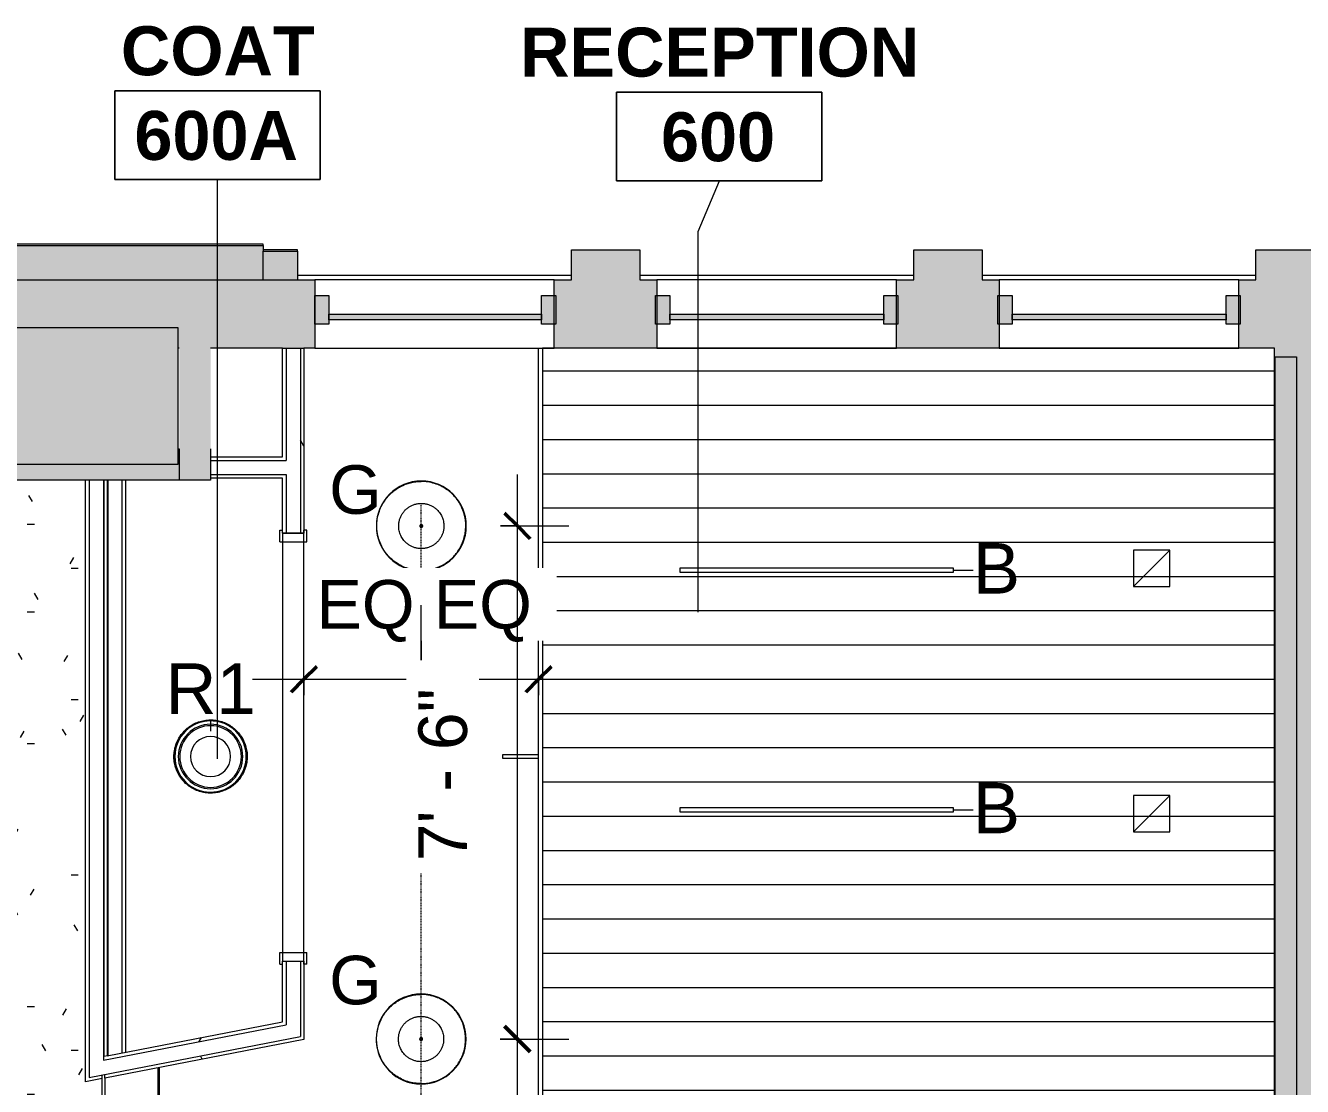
# Model space of a CAD drawing. Header units: inches. Extents: x -1767 to 184, y -1065 to 157.
# Drawn here: x -269.1 to -45.2, y -29.4 to 156.5 of the extents above; entities that cross this region are included whole.
import ezdxf

# ---------------------------------------------------------------- set-up
doc = ezdxf.new("R2010")
doc.units = ezdxf.units.IN
doc.header["$MEASUREMENT"] = 0
doc.linetypes.add('Dash 1_16_', pattern=[0.125, 0.0625, -0.0625])
for name, color, linetype, lineweight in [('06_555 11th St - background_dwg', 8, 'Continuous', 9), ('A-ANNO-DIMS', 211, 'Continuous', 9), ('A-ANNO-DIMS-96', 211, 'Continuous', 9), ('A-AREA-IDEN', 2, 'Continuous', 9), ('A-CLNG', 13, 'Continuous', 13), ('A-CLNG-PATT', 13, 'Continuous', 13), ('A-DETL', 90, 'Continuous', 9), ('A-DETL-GENF', 92, 'Continuous', 9), ('A-DETL-THIN', 151, 'Continuous', 9), ('A-DOOR', 31, 'Continuous', 13), ('A-DOOR-FRAM', 31, 'Continuous', 20), ('A-GENM', 13, 'Continuous', 9), ('A-GLAZ-CURT', 52, 'Continuous', 13), ('A-GLAZ-CWMG', 51, 'Continuous', 13), ('A-WALL', 113, 'Continuous', 13), ('A-WALL-PATT', 111, 'Continuous', 13), ('E-LITE-EQPM', 33, 'Continuous', 9), ('E-LITE-EQPM-IDEN', 33, 'Continuous', 9), ('G-ANNO-TEXT', 231, 'Continuous', 9), ('I-WALL', 2, 'Continuous', 13), ('P-SILL', 7, 'Continuous', 9), ('S-COLS', 52, 'Continuous', 13), ('W', 7, 'Continuous', 9)]:
    doc.layers.add(name, color=color, linetype=linetype, lineweight=lineweight)
doc.styles.add('Arial_1', font='arial.ttf', dxfattribs={"height": 8.851796})
doc.styles.add('Swis721 Lt BT', font='swissl.ttf', dxfattribs={"height": 8.514638})
doc.styles.add('Swis721 Lt BT_B', font='', dxfattribs={"height": 8.583975})
doc.styles.get('Swis721 Lt BT_B').set_extended_font_data('Swis721 Lt BT', bold=True)
doc.dimstyles.new('OTJ_-_3_32__Linear_1', dxfattribs={"dimscale": 12, "dimtxt": 9, "dimasz": 0.375, "dimexe": 0.75, "dimexo": 0.5, "dimgap": 0.5, "dimtad": 1, "dimdec": 1, "dimrnd": 0.5, "dimzin": 3, "dimdsep": 46, "dimlunit": 4, "dimtxsty": 'Swis721 Lt BT', "dimblk1": 'OBLIQUE', "dimblk2": 'OBLIQUE', "dimsah": 1, "dimcen": 0.09, "dimdle": 0.75, "dimazin": 0, "dimtfac": 1, "dimtdec": 4, "dimtix": 1, "dimtmove": 0, "dimatfit": 3, "dimfxl": 1, "dimtvp": 1, "dimtfill": 1, "dimfrac": 2, "dimtolj": 1, "dimtzin": 0, "dimarcsym": 2})
doc.dimstyles.new('OTJ_-_3_32__Linear_2', dxfattribs={"dimscale": 12, "dimtxt": 9, "dimasz": 0.375, "dimexe": 0.75, "dimexo": 0.5, "dimgap": 0.5, "dimtad": 1, "dimdec": 1, "dimrnd": 0.5, "dimzin": 3, "dimdsep": 46, "dimlunit": 4, "dimtxsty": 'Swis721 Lt BT', "dimblk1": 'OBLIQUE', "dimblk2": 'OBLIQUE', "dimsah": 1, "dimcen": 0.09, "dimdle": 0.75, "dimazin": 0, "dimtfac": 1, "dimtdec": 4, "dimtix": 1, "dimtmove": 0, "dimatfit": 3, "dimfxl": 1, "dimtvp": 1, "dimtfill": 1, "dimfrac": 2, "dimtolj": 1, "dimtzin": 0, "dimarcsym": 2})
doc.dimstyles.new('OTJ_-_3_32__Linear_4', dxfattribs={"dimscale": 12, "dimtxt": 9, "dimasz": 0.375, "dimexe": 0.75, "dimexo": 0.5, "dimgap": 0.5, "dimtad": 1, "dimdec": 1, "dimrnd": 0.5, "dimzin": 3, "dimdsep": 46, "dimlunit": 4, "dimtxsty": 'Swis721 Lt BT', "dimblk1": 'OBLIQUE', "dimblk2": 'OBLIQUE', "dimsah": 1, "dimcen": 0.09, "dimdle": 0.75, "dimazin": 0, "dimtfac": 1, "dimtdec": 4, "dimtix": 1, "dimtmove": 0, "dimatfit": 3, "dimfxl": 1, "dimtvp": 1, "dimtfill": 1, "dimfrac": 2, "dimtolj": 1, "dimtzin": 0, "dimarcsym": 2})
pattern_1 = [(0, (0, 0), (30.72, 7.68), [1.267, -21.773, 1.267, -21.773, -122.88]), (0, (0, 0), (30.72, 7.68), [-46.08, 1.267, -44.813, 1.267, -21.773, -53.76]), (0, (0, 0), (30.72, 7.68), [-115.2, 1.267, -14.093, 1.267, -37.133]), (120, (11.52, 3.84), (-22.011075, 22.7643), [1.267, -21.773, 1.267, -21.773, -122.88]), (120, (11.52, 3.84), (-22.011075, 22.7643), [-46.08, 1.267, -44.813, 1.267, -21.773, -53.76]), (120, (11.52, 3.84), (-22.011075, 22.7643), [-115.2, 1.267, -14.093, 1.267, -37.133]), (240, (15.36, 19.2), (-8.708925, -30.4443), [1.267, -21.773, 1.267, -21.773, -122.88]), (240, (15.36, 19.2), (-8.708925, -30.4443), [-46.08, 1.267, -44.813, 1.267, -21.773, -53.76]), (240, (15.36, 19.2), (-8.708925, -30.4443), [-115.2, 1.267, -14.093, 1.267, -37.133])]

# ---------------------------------------------------------------- blocks, each defined once
blk = doc.blocks.new('System Panel - Glazed-4904597-FIRST FLOOR')
at = {"layer": 'A-GLAZ-CURT', "lineweight": 9}
blk.add_hatch(color=7, dxfattribs=at).paths.add_polyline_path([(18.625, -1.75), (18.625, -0.75), (-18.625, -0.75), (-18.625, -1.75)], flags=0)
at = {"layer": 'A-GLAZ-CURT', "color": 8, "lineweight": 20}
for p, q in [((-18.625, -1.75), (-18.625, -0.75)), ((-18.625, -0.75), (18.625, -0.75)), ((18.625, -1.75), (-18.625, -1.75)), ((18.625, -0.75), (18.625, -1.75))]:
    blk.add_line(p, q, dxfattribs=at)
blk = doc.blocks.new('System Panel - Glazed-4904575-FIRST FLOOR')
at = {"layer": 'A-GLAZ-CURT', "lineweight": 9}
blk.add_hatch(color=7, dxfattribs=at).paths.add_polyline_path([(18.75, -1.75), (18.75, -0.75), (-18.75, -0.75), (-18.75, -1.75)], flags=0)
at = {"layer": 'A-GLAZ-CURT', "color": 8, "lineweight": 20}
for p, q in [((-18.75, -1.75), (-18.75, -0.75)), ((-18.75, -0.75), (18.75, -0.75)), ((18.75, -1.75), (-18.75, -1.75)), ((18.75, -0.75), (18.75, -1.75))]:
    blk.add_line(p, q, dxfattribs=at)
blk = doc.blocks.new('Rectangular Mullion - 2_5_ x 5_ rectangular-4903428-FIRST FLOOR')
at = {"layer": 'A-GLAZ-CWMG', "lineweight": 9}
blk.add_hatch(color=7, dxfattribs=at).paths.add_polyline_path([(-1.25, -2.5), (-1.25, 2.5), (1.25, 2.5), (1.25, -2.5)], flags=0)
at = {"layer": 'A-GLAZ-CWMG', "color": 8, "lineweight": 20}
for p, q in [((1.25, 2.5), (-1.25, 2.5)), ((-1.25, 2.5), (-1.25, -2.5)), ((1.25, -2.5), (1.25, 2.5)), ((-1.25, -2.5), (1.25, -2.5))]:
    blk.add_line(p, q, dxfattribs=at)
blk = doc.blocks.new('Concrete-Rectangular-Column - 24 x 30-5170817-FIRST FLOOR')
at = {"layer": 'S-COLS', "lineweight": 9}
blk.add_hatch(color=7, dxfattribs=at).paths.add_polyline_path([(-12, -15), (12, -15), (12, 15), (-12, 15)], flags=0)
at = {"layer": 'S-COLS', "color": 8, "lineweight": 20}
for p, q in [((-12, 15), (12, 15)), ((-12, -15), (-12, 15)), ((12, 15), (12, -15)), ((12, -15), (-12, -15))]:
    blk.add_line(p, q, dxfattribs=at)
blk = doc.blocks.new('L-Pendant Allea - L-Pendant relocated-5748986-FIRST FLOOR')
at = {"layer": 'E-LITE-EQPM', "flags": 128}
for points in [[(-6.42, 0), (-6.41, 0.26), (-6.4, 0.51), (-6.37, 0.77), (-6.34, 1.02), (-6.29, 1.28), (-6.24, 1.53), (-6.17, 1.77), (-6.09, 2.02), (-6.01, 2.26), (-5.91, 2.5), (-5.81, 2.73), (-5.69, 2.96), (-5.57, 3.19), (-5.44, 3.41), (-5.3, 3.63), (-5.15, 3.83), (-4.99, 4.04), (-4.83, 4.23), (-4.65, 4.42), (-4.47, 4.61), (-4.29, 4.78), (-4.09, 4.95), (-3.89, 5.11), (-3.68, 5.26), (-3.47, 5.4), (-3.25, 5.54), (-3.03, 5.66), (-2.8, 5.78), (-2.56, 5.89), (-2.33, 5.98), (-2.09, 6.07), (-1.84, 6.15), (-1.59, 6.22), (-1.34, 6.28), (-1.09, 6.33), (-0.84, 6.37), (-0.58, 6.39), (-0.33, 6.41), (-0.07, 6.42), (0.19, 6.42), (0.44, 6.4), (0.7, 6.38), (0.95, 6.35), (1.21, 6.31), (1.46, 6.25), (1.71, 6.19), (1.95, 6.12), (2.2, 6.03), (2.44, 5.94), (2.67, 5.84), (2.9, 5.73), (3.13, 5.61), (3.35, 5.48), (3.57, 5.34), (3.78, 5.19), (3.98, 5.04), (4.18, 4.87), (4.37, 4.7), (4.56, 4.52), (4.73, 4.34), (4.9, 4.14), (5.07, 3.94), (5.22, 3.74), (5.36, 3.53), (5.5, 3.31), (5.63, 3.09), (5.75, 2.86), (5.86, 2.63), (5.96, 2.39), (6.05, 2.15), (6.13, 1.91), (6.2, 1.66), (6.26, 1.41), (6.31, 1.16), (6.36, 0.91), (6.39, 0.65), (6.41, 0.4), (6.42, 0.14), (6.42, 0)], [(-6.3, 0), (-6.29, 0.25), (-6.27, 0.5), (-6.25, 0.75), (-6.21, 1), (-6.17, 1.25), (-6.11, 1.5), (-6.05, 1.74), (-5.98, 1.98), (-5.89, 2.22), (-5.8, 2.45), (-5.7, 2.68), (-5.58, 2.91), (-5.46, 3.13), (-5.33, 3.34), (-5.2, 3.55), (-5.05, 3.76), (-4.89, 3.96), (-4.73, 4.15), (-4.56, 4.34), (-4.39, 4.52), (-4.2, 4.69), (-4.01, 4.85), (-3.81, 5.01), (-3.61, 5.16), (-3.4, 5.3), (-3.19, 5.43), (-2.97, 5.55), (-2.74, 5.67), (-2.51, 5.77), (-2.28, 5.87), (-2.04, 5.95), (-1.8, 6.03), (-1.56, 6.1), (-1.32, 6.16), (-1.07, 6.2), (-0.82, 6.24), (-0.57, 6.27), (-0.32, 6.29), (-0.07, 6.29), (0.18, 6.29), (0.44, 6.28), (0.69, 6.26), (0.94, 6.23), (1.18, 6.18), (1.43, 6.13), (1.67, 6.07), (1.92, 6), (2.15, 5.92), (2.39, 5.82), (2.62, 5.72), (2.85, 5.61), (3.07, 5.5), (3.29, 5.37), (3.5, 5.23), (3.7, 5.09), (3.91, 4.94), (4.1, 4.78), (4.29, 4.61), (4.47, 4.43), (4.64, 4.25), (4.81, 4.06), (4.97, 3.87), (5.12, 3.67), (5.26, 3.46), (5.39, 3.25), (5.52, 3.03), (5.64, 2.8), (5.74, 2.58), (5.84, 2.34), (5.93, 2.11), (6.01, 1.87), (6.08, 1.63), (6.14, 1.38), (6.19, 1.14), (6.23, 0.89), (6.26, 0.64), (6.28, 0.39), (6.29, 0.14), (6.3, 0)], [(6.42, 0), (6.41, -0.26), (6.4, -0.51), (6.37, -0.77), (6.34, -1.02), (6.29, -1.28), (6.24, -1.53), (6.17, -1.77), (6.09, -2.02), (6.01, -2.26), (5.91, -2.5), (5.81, -2.73), (5.69, -2.96), (5.57, -3.19), (5.44, -3.41), (5.3, -3.63), (5.15, -3.83), (4.99, -4.04), (4.83, -4.23), (4.65, -4.42), (4.47, -4.61), (4.29, -4.78), (4.09, -4.95), (3.89, -5.11), (3.68, -5.26), (3.47, -5.4), (3.25, -5.54), (3.03, -5.66), (2.8, -5.78), (2.56, -5.89), (2.33, -5.98), (2.09, -6.07), (1.84, -6.15), (1.59, -6.22), (1.34, -6.28), (1.09, -6.33), (0.84, -6.37), (0.58, -6.39), (0.33, -6.41), (0.07, -6.42), (-0.19, -6.42), (-0.44, -6.4), (-0.7, -6.38), (-0.95, -6.35), (-1.21, -6.31), (-1.46, -6.25), (-1.71, -6.19), (-1.95, -6.12), (-2.2, -6.03), (-2.44, -5.94), (-2.67, -5.84), (-2.9, -5.73), (-3.13, -5.61), (-3.35, -5.48), (-3.57, -5.34), (-3.78, -5.19), (-3.98, -5.04), (-4.18, -4.87), (-4.37, -4.7), (-4.56, -4.52), (-4.73, -4.34), (-4.9, -4.14), (-5.07, -3.94), (-5.22, -3.74), (-5.36, -3.53), (-5.5, -3.31), (-5.63, -3.09), (-5.75, -2.86), (-5.86, -2.63), (-5.96, -2.39), (-6.05, -2.15), (-6.13, -1.91), (-6.2, -1.66), (-6.26, -1.41), (-6.31, -1.16), (-6.36, -0.91), (-6.39, -0.65), (-6.41, -0.4), (-6.42, -0.14), (-6.42, 0)], [(6.3, 0), (6.29, -0.25), (6.27, -0.5), (6.25, -0.75), (6.21, -1), (6.17, -1.25), (6.11, -1.5), (6.05, -1.74), (5.98, -1.98), (5.89, -2.22), (5.8, -2.45), (5.7, -2.68), (5.58, -2.91), (5.46, -3.13), (5.33, -3.34), (5.2, -3.55), (5.05, -3.76), (4.89, -3.96), (4.73, -4.15), (4.56, -4.34), (4.39, -4.52), (4.2, -4.69), (4.01, -4.85), (3.81, -5.01), (3.61, -5.16), (3.4, -5.3), (3.19, -5.43), (2.97, -5.55), (2.74, -5.67), (2.51, -5.77), (2.28, -5.87), (2.04, -5.95), (1.8, -6.03), (1.56, -6.1), (1.32, -6.16), (1.07, -6.2), (0.82, -6.24), (0.57, -6.27), (0.32, -6.29), (0.07, -6.29), (-0.18, -6.29), (-0.44, -6.28), (-0.69, -6.26), (-0.94, -6.23), (-1.18, -6.18), (-1.43, -6.13), (-1.67, -6.07), (-1.92, -6), (-2.15, -5.92), (-2.39, -5.82), (-2.62, -5.72), (-2.85, -5.61), (-3.07, -5.5), (-3.29, -5.37), (-3.5, -5.23), (-3.7, -5.09), (-3.91, -4.94), (-4.1, -4.78), (-4.29, -4.61), (-4.47, -4.43), (-4.64, -4.25), (-4.81, -4.06), (-4.97, -3.87), (-5.12, -3.67), (-5.26, -3.46), (-5.39, -3.25), (-5.52, -3.03), (-5.64, -2.8), (-5.74, -2.58), (-5.84, -2.34), (-5.93, -2.11), (-6.01, -1.87), (-6.08, -1.63), (-6.14, -1.38), (-6.19, -1.14), (-6.23, -0.89), (-6.26, -0.64), (-6.28, -0.39), (-6.29, -0.14), (-6.3, 0)]]:
    blk.add_lwpolyline(points, dxfattribs=at)
at = {"layer": 'E-LITE-EQPM'}
for radius, start, end in [(6.25, 360, 180), (5.65, 360, 180), (5.4, 360, 180), (3.52, 0, 180), (6.25, 180, 360), (5.65, 180, 360), (5.4, 180, 360), (3.52, 180, 0)]:
    blk.add_arc((0, 0), radius, start, end, dxfattribs=at)
blk = doc.blocks.new('Double Flush - Int-F-WDMF-72_ x 84_-6122439-FIRST FLOOR')
at = {"layer": 'A-DOOR-FRAM'}
for p, q in [((-38, 2.375), (-38, 1.875)), ((-38, 2.375), (-36, 2.375)), ((-36, 2.375), (-36, -2.375)), ((36.000004, 2.375), (36.000004, -2.375)), ((36.000004, 2.375), (38.000004, 2.375)), ((38.000004, 2.375), (38.000004, 1.875)), ((-38, 1.875), (-37.5, 1.875)), ((-37.5, 1.875), (-37.5, -1.875)), ((37.500004, 1.875), (37.500004, -1.875)), ((37.500004, 1.875), (38.000004, 1.875)), ((-38, -2.375), (-38, -1.875)), ((-38, -1.875), (-37.5, -1.875)), ((37.500004, -1.875), (38.000004, -1.875)), ((38.000004, -2.375), (38.000004, -1.875)), ((-38, -2.375), (-36, -2.375)), ((36.000004, -2.375), (38.000004, -2.375))]:
    blk.add_line(p, q, dxfattribs=at)
blk = doc.blocks.new('Ambit D40 - Ambit D40-V12-FIRST FLOOR')
at = {"layer": 'A-GENM'}
for p, q in [((0.25, -0.06), (0.26, 0)), ((0.2, -0.16), (0.23, -0.11))]:
    blk.add_line(p, q, dxfattribs=at)
at = {"layer": 'A-GENM', "flags": 128}
for points in [[(0.11, 0.23), (0.06, 0.25), (0, 0.26)], [(0.26, 0), (0.25, 0.06), (0.23, 0.11), (0.2, 0.16)], [(0, -0.26), (0.06, -0.25), (0.11, -0.23)]]:
    blk.add_lwpolyline(points, dxfattribs=at)
at = {"layer": 'A-GENM'}
for radius, start, end in [(7.88, 90, 180), (7.88, 360, 90), (0.257, 167.1429, 180), (0.257, 180, 218.5714), (0.257, 141.4286, 154.2857), (0.118, 90, 270), (0.257, 90, 115.7143), (0.118, 270, 90), (7.88, 180, 270), (0.257, 244.2857, 270), (7.88, 270, 360)]:
    blk.add_arc((0, 0), radius, start, end, dxfattribs=at)
for points, knots in [([(-7.8, 0), (-7.8, 0.78), (-7.56, 2.36), (-6.59, 4.36), (-5.22, 5.9), (-3.66, 6.98), (-1.88, 7.65), (-0.63, 7.8), (0, 7.8)], [-1, -1, -1, -1, -0.807692, -0.615385, -0.461538, -0.307692, -0.153846, 0, 0, 0, 0]), ([(7.8, 0), (7.8, 0.63), (7.65, 1.88), (6.98, 3.66), (5.9, 5.22), (4.36, 6.59), (2.36, 7.56), (0.78, 7.8), (0, 7.8)], [0, 0, 0, 0, 0.153846, 0.307692, 0.461538, 0.615385, 0.807692, 1, 1, 1, 1]), ([(-3.96, 0), (-3.96, 0.19), (-3.94, 0.56), (-3.82, 1.12), (-3.65, 1.56), (-3.48, 1.9), (-3.34, 2.14), (-3.18, 2.38), (-3, 2.6), (-2.81, 2.8), (-2.6, 3), (-2.38, 3.18), (-2.07, 3.39), (-1.65, 3.62), (-1.12, 3.82), (-0.38, 3.98), (0.38, 3.98), (1.12, 3.82), (1.65, 3.62), (2.15, 3.35), (2.57, 3.03), (2.91, 2.71), (3.18, 2.38), (3.42, 2.03), (3.61, 1.65), (3.77, 1.26), (3.92, 0.7), (3.96, 0.28), (3.96, 0)], [0, 0, 0, 0, 0.045455, 0.090909, 0.136364, 0.159091, 0.181818, 0.204545, 0.227273, 0.25, 0.272727, 0.295455, 0.318182, 0.363636, 0.409091, 0.454545, 0.545455, 0.590909, 0.636364, 0.681818, 0.727273, 0.761364, 0.795455, 0.829545, 0.863636, 0.897727, 0.931818, 1, 1, 1, 1]), ([(0, -7.8), (-0.78, -7.8), (-2.36, -7.56), (-4.36, -6.59), (-5.9, -5.22), (-6.98, -3.66), (-7.65, -1.88), (-7.8, -0.63), (-7.8, 0)], [-1, -1, -1, -1, -0.807692, -0.615385, -0.461538, -0.307692, -0.153846, 0, 0, 0, 0]), ([(3.96, 0), (3.96, -0.19), (3.94, -0.56), (3.82, -1.12), (3.65, -1.56), (3.48, -1.9), (3.34, -2.14), (3.18, -2.38), (3, -2.6), (2.81, -2.8), (2.6, -3), (2.38, -3.18), (2.07, -3.39), (1.65, -3.62), (1.12, -3.82), (0.38, -3.98), (-0.38, -3.98), (-1.12, -3.82), (-1.65, -3.62), (-2.15, -3.35), (-2.57, -3.03), (-2.91, -2.71), (-3.18, -2.38), (-3.42, -2.03), (-3.61, -1.65), (-3.77, -1.26), (-3.92, -0.7), (-3.96, -0.28), (-3.96, 0)], [0, 0, 0, 0, 0.045455, 0.090909, 0.136364, 0.159091, 0.181818, 0.204545, 0.227273, 0.25, 0.272727, 0.295455, 0.318182, 0.363636, 0.409091, 0.454545, 0.545455, 0.590909, 0.636364, 0.681818, 0.727273, 0.761364, 0.795455, 0.829545, 0.863636, 0.897727, 0.931818, 1, 1, 1, 1]), ([(0.26, 0), (0.25, 0.02), (0.25, 0.06), (0.23, 0.11), (0.22, 0.14), (0.21, 0.15), (0.19, 0.18), (0.15, 0.21), (0.1, 0.24), (0.04, 0.25), (-0.01, 0.26), (-0.05, 0.25), (-0.08, 0.24), (-0.11, 0.23), (-0.15, 0.21), (-0.18, 0.18), (-0.2, 0.16), (-0.22, 0.14), (-0.23, 0.11), (-0.24, 0.08), (-0.25, 0.04), (-0.26, 0.02), (-0.26, 0)], [-1, -1, -1, -1, -0.925, -0.85, -0.8125, -0.79375, -0.775, -0.7, -0.625, -0.55, -0.475, -0.4375, -0.4, -0.35, -0.3, -0.25, -0.2, -0.175, -0.15, -0.1, -0.05, 0, 0, 0, 0]), ([(-0.26, 0), (-0.25, -0.02), (-0.25, -0.06), (-0.23, -0.11), (-0.22, -0.14), (-0.21, -0.15), (-0.19, -0.18), (-0.15, -0.21), (-0.1, -0.24), (-0.04, -0.25), (0.01, -0.26), (0.05, -0.25), (0.08, -0.24), (0.11, -0.23), (0.15, -0.21), (0.18, -0.18), (0.2, -0.16), (0.22, -0.14), (0.23, -0.11), (0.24, -0.08), (0.25, -0.04), (0.26, -0.02), (0.26, 0)], [-1, -1, -1, -1, -0.925, -0.85, -0.8125, -0.79375, -0.775, -0.7, -0.625, -0.55, -0.475, -0.4375, -0.4, -0.35, -0.3, -0.25, -0.2, -0.175, -0.15, -0.1, -0.05, 0, 0, 0, 0]), ([(0, -7.8), (0.63, -7.8), (1.88, -7.65), (3.66, -6.98), (5.22, -5.9), (6.59, -4.36), (7.56, -2.36), (7.8, -0.78), (7.8, 0)], [0, 0, 0, 0, 0.153846, 0.307692, 0.461538, 0.615385, 0.807692, 1, 1, 1, 1])]:
    blk.add_open_spline(points, degree=3, knots=knots, dxfattribs=at)
blk = doc.blocks.new('L-Recessed Square Downlight - 6_-4552745-FIRST FLOOR')
at = {"layer": 'E-LITE-EQPM'}
for p, q in [((-3.1875, -3.1875), (-3.1875, 3.1875)), ((-3.1875, 3.1875), (3.1875, 3.1875)), ((-3.1875, 3.1875), (3.1875, -3.1875)), ((3.1875, 3.1875), (3.1875, -3.1875)), ((3.1875, -3.1875), (-3.1875, -3.1875))]:
    blk.add_line(p, q, dxfattribs=at)
blk = doc.blocks.new('06_555 11th St - background_dwg-4793957-FIRST FLOOR')
at = {"layer": 'P-SILL'}
for p, q in [((3204.68, 3075.22), (3156.68, 3075.22)), ((3264.68, 3075.22), (3216.68, 3075.22)), ((3324.68, 3075.22), (3276.68, 3075.22))]:
    blk.add_line(p, q, dxfattribs=at)
at = {"layer": 'W', "flags": 128}
for points in [[(3150.68, 3080.48), (3150.68, 3080.73), (3090.68, 3080.73), (3090.68, 3080.48)], [(3156.68, 3079.48), (3156.68, 3079.73), (3150.68, 3079.73)]]:
    blk.add_lwpolyline(points, dxfattribs=at)
blk = doc.blocks.new('Room Tag - Room Name and Number-3379422-FIRST FLOOR')
at = {"layer": 'A-AREA-IDEN'}
for p, q in [((-0.1881, -0.1636), (-0.1881, -0.0018)), ((-0.1881, -0.0018), (0.1869, -0.0018)), ((0.1869, -0.0018), (-0.1881, -0.0018)), ((-0.1881, -0.0018), (-0.1881, -0.1636)), ((0.1869, -0.0018), (0.1869, -0.1636)), ((0.1869, -0.1636), (0.1869, -0.0018)), ((0.1869, -0.1636), (-0.1881, -0.1636)), ((-0.1881, -0.1636), (0.1869, -0.1636))]:
    blk.add_line(p, q, dxfattribs=at)
blk = doc.blocks.new('DIMBLOCK26-FIRST FLOOR')
at = {"layer": 'A-ANNO-DIMS-96'}
for p, q in [((-199.7, 54.96), (-199.7, 33)), ((-199.7, 42), (-199.7, 54.96)), ((-220.27, 39.18), (-220.27, 51)), ((-229.27, 42), (-199.7, 42)), ((-220.27, 42), (-220.27, 39.18))]:
    blk.add_line(p, q, dxfattribs=at)
at = {"layer": 'A-ANNO-DIMS-96', "lineweight": 50}
for p, q in [((-220.27, 42), (-218.02, 44.25)), ((-199.7, 42), (-197.45, 44.25)), ((-220.27, 42), (-222.52, 39.75)), ((-199.7, 42), (-201.95, 39.75))]:
    blk.add_line(p, q, dxfattribs=at)
at = {"layer": 'A-ANNO-DIMS-96', "color": 0, "insert": (-218.06, 59.37), "char_height": 8.515, "width": 19.3714, "attachment_point": 1, "line_spacing_factor": 1.00667, "style": 'Swis721 Lt BT', "bg_fill": 3, "box_fill_scale": 1.25, "bg_fill_color": 0, "bg_fill_transparency": 0}
blk.add_mtext('EQ', dxfattribs=at)
blk = doc.blocks.new('_Oblique')
at = {"color": 0, "linetype": 'ByBlock', "lineweight": -2}
blk.add_line((-0.5, -0.5), (0.5, 0.5), dxfattribs=at)
blk = doc.blocks.new('DIMBLOCK27-FIRST FLOOR')
at = {"layer": 'A-ANNO-DIMS-96'}
for p, q in [((-199.7, 54.96), (-199.7, 33)), ((-199.7, 42), (-199.7, 54.96)), ((-179.14, 39.18), (-179.14, 51)), ((-199.7, 42), (-170.14, 42)), ((-179.14, 42), (-179.14, 39.18))]:
    blk.add_line(p, q, dxfattribs=at)
at = {"layer": 'A-ANNO-DIMS-96', "lineweight": 50}
for p, q in [((-199.7, 42), (-197.45, 44.25)), ((-179.14, 42), (-176.89, 44.25)), ((-199.7, 42), (-201.95, 39.75)), ((-179.14, 42), (-181.39, 39.75))]:
    blk.add_line(p, q, dxfattribs=at)
at = {"layer": 'A-ANNO-DIMS-96', "color": 0, "insert": (-197.49, 59.37), "char_height": 8.515, "width": 19.3714, "attachment_point": 1, "line_spacing_factor": 1.00667, "style": 'Swis721 Lt BT', "bg_fill": 3, "box_fill_scale": 1.25, "bg_fill_color": 0, "bg_fill_transparency": 0}
blk.add_mtext('EQ', dxfattribs=at)
blk = doc.blocks.new('DIMBLOCK33-FIRST FLOOR')
at = {"layer": 'A-ANNO-DIMS-96', "lineweight": 50}
for p, q in [((-182.84, -21.05), (-185.09, -18.8)), ((-182.84, -21.05), (-180.59, -23.3)), ((-182.84, -110.93), (-185.09, -108.68)), ((-182.84, -110.93), (-180.59, -113.18))]:
    blk.add_line(p, q, dxfattribs=at)
at = {"layer": 'A-ANNO-DIMS-96'}
for p, q in [((-185.86, -21.05), (-173.84, -21.05)), ((-182.84, -21.05), (-185.86, -21.05)), ((-182.84, -119.93), (-182.84, -21.05)), ((-185.36, -110.93), (-173.84, -110.93)), ((-182.84, -110.93), (-185.36, -110.93))]:
    blk.add_line(p, q, dxfattribs=at)
at = {"layer": 'A-ANNO-DIMS-96', "color": 0, "insert": (-200.21, -79.77), "char_height": 8.515, "width": 33.0857, "attachment_point": 1, "rotation": 90, "line_spacing_factor": 1.00667, "style": 'Swis721 Lt BT', "bg_fill": 3, "box_fill_scale": 1.25, "bg_fill_color": 0, "bg_fill_transparency": 0}
blk.add_mtext('7\' - 6"', dxfattribs=at)
blk = doc.blocks.new('DIMBLOCK34-FIRST FLOOR')
at = {"layer": 'A-ANNO-DIMS-96'}
for p, q in [((-182.84, -21.05), (-182.84, 77.84)), ((-185.82, 68.84), (-173.84, 68.84)), ((-182.84, 68.84), (-185.82, 68.84)), ((-185.86, -21.05), (-173.84, -21.05)), ((-182.84, -21.05), (-185.86, -21.05))]:
    blk.add_line(p, q, dxfattribs=at)
at = {"layer": 'A-ANNO-DIMS-96', "lineweight": 50}
for p, q in [((-182.84, 68.84), (-185.09, 71.09)), ((-182.84, 68.84), (-180.59, 66.59)), ((-182.84, -21.05), (-185.09, -18.8)), ((-182.84, -21.05), (-180.59, -23.3))]:
    blk.add_line(p, q, dxfattribs=at)
at = {"layer": 'A-ANNO-DIMS-96', "color": 0, "insert": (-200.21, 10.11), "char_height": 8.515, "width": 33.0857, "attachment_point": 1, "rotation": 90, "line_spacing_factor": 1.00667, "style": 'Swis721 Lt BT', "bg_fill": 3, "box_fill_scale": 1.25, "bg_fill_color": 0, "bg_fill_transparency": 0}
blk.add_mtext('7\' - 6"', dxfattribs=at)

msp = doc.modelspace()

# ---------------------------------------------------------------- hatches: boundary and pattern name
at = {"layer": 'A-CLNG-PATT'}
h = msp.add_hatch(dxfattribs=at)
h.set_pattern_fill('FP1_1', color=256, style=0, pattern_type=2)
h.set_pattern_definition(pattern_1)
h.paths.add_polyline_path([(-608.58, -99.88), (-245.89, -73.78), (-245.89, -26.08), (-255.17, -27.89), (-255.17, -64.45), (-276.35, -65.97), (-276.38, -65.47), (-255.67, -63.98), (-255.67, -27.98), (-258.54, -28.54), (-258.54, 76.84), (-277.77, 76.84), (-277.77, 99.34), (-644.64, 99.34), (-644.64, 96.22), (-650.64, 96.22), (-650.64, 51.47), (-624.26, 51.47), (-624.26, 72.84), (-287.77, 72.84), (-287.77, -39.78), (-624.26, -64), (-624.26, 21.47), (-624.39, 21.47), (-624.39, 18.08), (-650.64, 18.08), (-650.64, -92.4), (-312.29, -68.06), (-312.25, -68.56), (-650.64, -92.91), (-650.64, -94.23), (-608.83, -99.85)], flags=0)
at = {"layer": 'A-DETL-GENF'}
h = msp.add_hatch(dxfattribs=at)
h.set_pattern_fill('FP1_12', style=0, pattern_type=2)
h.set_pattern_definition([(0, (0, 0), (0, 6), [])])
h.paths.add_polyline_path([(-104.72, -80.23), (-50.14, -80.23), (-50.14, 99.97), (-178.45, 99.97), (-178.45, -80.23), (-106.39, -80.23)], flags=0)
at = {"layer": 'A-WALL-PATT', "lineweight": 9}
for points in [[(-272.27, 111.97), (-227.39, 111.97), (-227.39, 117.97), (-287.39, 117.97), (-287.39, 111.97)], [(-224.02, 111.97), (-221.39, 111.97), (-221.39, 116.97), (-227.39, 116.97), (-227.39, 111.97)], [(-161.39, 111.97), (-161.39, 117.22), (-173.39, 117.22), (-173.39, 111.97)], [(-101.39, 111.97), (-101.39, 117.22), (-113.39, 117.22), (-113.39, 111.97)], [(-41.39, 111.97), (-41.39, 117.22), (-53.39, 117.22), (-53.39, 111.97), (-50.14, 111.97)], [(-236.64, 82.34), (-236.64, 99.97), (-242.14, 99.97), (-242.14, 82.34)], [(-50.01, -80.23), (-43.64, -80.23), (-43.64, 99.97), (-50.14, 99.97), (-50.14, -80.23), (-50.02, -80.23)], [(-257.92, 76.84), (-250.03, 79.59), (-250.34, 79.59), (-258.21, 76.95)]]:
    msp.add_hatch(color=7, dxfattribs=at).paths.add_polyline_path(points, flags=0)
h = msp.add_hatch(color=7, dxfattribs=at)
h.paths.add_polyline_path([(-98.39, 99.97), (-98.39, 111.97), (-116.39, 111.97), (-116.39, 99.97), (-106.39, 99.97)], flags=0)
h.paths.add_polyline_path([(-50.14, 99.97), (-38.39, 99.97), (-38.39, 111.97), (-56.39, 111.97), (-56.39, 99.97), (-53.39, 99.97)], flags=0)
h.paths.add_polyline_path([(57.23, 99.97), (81.61, 99.97), (81.61, 111.97), (3.61, 111.97), (3.61, 99.97), (27.23, 99.97), (27.23, 103.59), (57.23, 103.59), (57.23, 102.77)], flags=0)
h.paths.add_polyline_path([(183.61, 99.97), (183.88, 99.97), (183.88, 111.97), (183.61, 111.97), (183.61, 102.77)], flags=0)
h.paths.add_polyline_path([(141.61, 99.97), (141.61, 111.97), (123.61, 111.97), (123.61, 99.97)], flags=0)
h.paths.add_polyline_path([(-176.39, 99.97), (-158.39, 99.97), (-158.39, 111.97), (-176.39, 111.97), (-176.39, 100.45)], flags=0)
h.paths.add_polyline_path([(-220.27, 99.97), (-218.39, 99.97), (-218.39, 111.97), (-296.39, 111.97), (-296.39, 99.97), (-272.39, 99.97), (-272.39, 103.59), (-242.39, 103.59), (-242.39, 99.97), (-220.89, 99.97)], flags=0)
h.paths.add_polyline_path([(-356.39, 99.97), (-338.39, 99.97), (-338.39, 111.97), (-356.39, 111.97), (-356.39, 102.77)], flags=0)
h.paths.add_polyline_path([(-398.39, 99.97), (-398.39, 111.97), (-416.39, 111.97), (-416.39, 99.97)], flags=0)
h.paths.add_polyline_path([(-476.39, 99.97), (-458.39, 99.97), (-458.39, 111.97), (-476.39, 111.97), (-476.39, 102.77)], flags=0)
h.paths.add_polyline_path([(-552.32, 99.97), (-518.39, 99.97), (-518.39, 111.97), (-592.39, 111.97), (-592.39, 99.97)], flags=0)
h.paths.add_polyline_path([(-630.39, 99.97), (-630.39, 111.97), (-648.39, 111.97), (-648.39, 99.97), (-644.34, 99.97)], flags=0)
h.paths.add_polyline_path([(-910.39, 99.97), (-910.39, 111.97), (-928.39, 111.97), (-928.39, 99.97), (-913.39, 99.97)], flags=0)
h.paths.add_polyline_path([(-704.39, 99.97), (-686.39, 99.97), (-686.39, 111.97), (-704.39, 111.97), (-704.39, 102.77)], flags=0)
h.paths.add_polyline_path([(-798.39, 99.97), (-798.39, 111.97), (-872.39, 111.97), (-872.39, 99.97)], flags=0)
h.paths.add_polyline_path([(-760.39, 99.97), (-742.39, 99.97), (-742.39, 111.97), (-760.39, 111.97), (-760.39, 102.77)], flags=0)
h.paths.add_polyline_path([(-1302.39, 99.97), (-1302.39, 111.97), (-1320.64, 111.97), (-1320.64, 99.97)], flags=0)
h.paths.add_polyline_path([(-1040.39, 99.97), (-1022.39, 99.97), (-1022.39, 111.97), (-1040.39, 111.97), (-1040.39, 102.77)], flags=0)
h.paths.add_polyline_path([(-1396.73, 99.97), (-1358.39, 99.97), (-1358.39, 111.97), (-1432.39, 111.97), (-1432.39, 99.97), (-1396.74, 99.97)], flags=0)
h.paths.add_polyline_path([(-1541.39, 111.97), (-1541.01, 105.97), (-1541.39, 105.97)], flags=0)
h.paths.add_polyline_path([(-1540.26, 99.97), (-1526.39, 99.97), (-1526.39, 111.97), (-1544.39, 111.97), (-1544.39, 109.46), (-1544.26, 109.46), (-1544.14, 107.17), (-1544.14, 104.46), (-1544.39, 104.46), (-1544.39, 99.97), (-1540.64, 99.97)], flags=0)
h.paths.add_polyline_path([(-984.39, 99.97), (-966.39, 99.97), (-966.39, 111.97), (-984.39, 111.97), (-984.39, 102.77)], flags=0)
h.paths.add_polyline_path([(-1470.39, 99.97), (-1470.39, 111.97), (-1488.39, 111.97), (-1488.39, 99.97), (-1472.56, 99.97)], flags=0)
h.paths.add_polyline_path([(-1078.39, 99.97), (-1078.39, 111.97), (-1152.39, 111.97), (-1152.39, 99.97), (-1104.46, 99.97)], flags=0)
h.paths.add_polyline_path([(-1190.39, 99.97), (-1190.39, 111.97), (-1208.39, 111.97), (-1208.39, 99.97)], flags=0)
h.paths.add_polyline_path([(-1246.39, 99.97), (-1246.39, 111.97), (-1264.39, 111.97), (-1264.39, 99.97)], flags=0)
h.paths.add_polyline_path([(-1600.39, 99.97), (-1582.39, 99.97), (-1582.39, 111.97), (-1600.39, 111.97), (-1600.39, 102.77)], flags=0)
h = msp.add_hatch(dxfattribs=at)
h.set_pattern_fill('FP1_1', color=256, style=0, pattern_type=2)
h.set_pattern_definition(pattern_1)
h.paths.add_polyline_path([(-220.89, -21.22), (-220.27, -21.1), (-220.27, -7.41), (-220.89, -7.41), (-220.89, -21.2)], flags=0)
h.paths.add_polyline_path([(-220.89, 67.59), (-220.27, 67.59), (-220.27, 99.97), (-220.89, 99.97), (-220.89, 77.84)], flags=0)
h = msp.add_hatch(color=7, dxfattribs=at)
h.paths.add_polyline_path([(-242.14, 82.34), (-242.39, 82.34), (-242.39, 82.25)], flags=0)
h.paths.add_polyline_path([(-245.57, 76.84), (-236.64, 76.84), (-236.64, 82.34), (-242.14, 82.34), (-242.39, 82.23), (-242.39, 79.59), (-250.03, 79.59), (-257.92, 76.84), (-251.54, 76.84)], flags=0)
h.paths.add_polyline_path([(-257.92, 76.84), (-258.21, 76.95), (-250.34, 79.59), (-272.27, 79.59), (-272.27, 76.84), (-258.54, 76.84)], flags=0)
h = msp.add_hatch(dxfattribs=at)
h.set_pattern_fill('FP1_1', color=256, style=0, pattern_type=2)
h.set_pattern_definition(pattern_1)
h.paths.add_polyline_path([(-255.42, -24.75), (-224.02, -18.65), (-224.02, -18.01), (-255.42, -24.12), (-255.42, -24.6)], flags=0)
h = msp.add_hatch(dxfattribs=at)
h.set_pattern_fill('FP1_1', color=256, style=0, pattern_type=2)
h.set_pattern_definition(pattern_1)
h.paths.add_polyline_path([(-258.54, -28.54), (-255.67, -27.98), (-255.67, -27.35), (-258.54, -27.91), (-258.54, -28.24)], flags=0)
h.paths.add_polyline_path([(-255.17, -27.89), (-220.89, -21.2), (-220.89, -20.59), (-255.17, -27.25), (-255.17, -27.59)], flags=0)

# ---------------------------------------------------------------- linework, layer by layer
at = {"layer": 'A-AREA-IDEN'}
for p, q in [((-235.43, 28.05), (-235.43, 129.55)), ((-151.15, 120.42), (-147.4, 129.3)), ((-151.15, 53.74), (-151.15, 120.42))]:
    msp.add_line(p, q, dxfattribs=at)
at = {"layer": 'A-CLNG'}
for p, q in [((-179.14, -80.03), (-179.14, 99.97)), ((-106.39, 61.44), (-154.39, 61.44)), ((-154.39, 61.44), (-154.39, 60.74)), ((-154.39, 60.74), (-106.39, 60.74)), ((-106.39, 60.74), (-106.39, 61.44)), ((-185.39, 28.1), (-185.39, 28.8)), ((-185.39, 28.8), (-179.14, 28.8)), ((-179.14, 28.1), (-185.39, 28.1)), ((-106.39, 19.44), (-154.39, 19.44)), ((-154.39, 19.44), (-154.39, 18.74)), ((-154.39, 18.74), (-106.39, 18.74)), ((-106.39, 18.74), (-106.39, 19.44)), ((-245.89, -26.08), (-245.89, -73.78)), ((-245.67, -26.04), (-245.67, -73.26))]:
    msp.add_line(p, q, dxfattribs=at)
at = {"layer": 'A-DETL', "lineweight": 13}
msp.add_line((-50.01, 76.97), (-50.01, 82.97), dxfattribs=at)
at = {"layer": 'A-DETL', "linetype": 'Dash 1_16_', "lineweight": 13}
msp.add_line((-199.73, -93.43), (-199.73, 72.57), dxfattribs=at)
at = {"layer": 'A-DETL-THIN'}
for p, q in [((-178.45, 99.97), (-178.45, -80.23)), ((-50.14, 99.97), (-178.45, 99.97)), ((-50.14, -80.23), (-50.14, 99.97))]:
    msp.add_line(p, q, dxfattribs=at)
at = {"layer": 'A-WALL', "color": 8, "lineweight": 20}
for p, q in [((-287.39, 117.97), (-227.39, 117.97)), ((-227.39, 117.97), (-227.39, 116.97)), ((-173.39, 111.97), (-173.39, 117.22)), ((-173.39, 117.22), (-161.39, 117.22)), ((-161.39, 117.22), (-161.39, 111.97)), ((-113.39, 111.97), (-113.39, 117.22)), ((-113.39, 117.22), (-101.39, 117.22)), ((-101.39, 117.22), (-101.39, 111.97)), ((-53.39, 111.97), (-53.39, 117.22)), ((-53.39, 117.22), (-41.39, 117.22)), ((-296.39, 111.97), (-218.39, 111.97)), ((-218.39, 111.97), (-218.39, 99.97)), ((-176.39, 99.97), (-176.39, 111.97)), ((-176.39, 111.97), (-173.39, 111.97)), ((-161.39, 111.97), (-158.39, 111.97)), ((-158.39, 111.97), (-158.39, 99.97)), ((-116.39, 99.97), (-116.39, 111.97)), ((-116.39, 111.97), (-113.39, 111.97)), ((-101.39, 111.97), (-98.39, 111.97)), ((-98.39, 111.97), (-98.39, 99.97)), ((-56.39, 99.97), (-56.39, 111.97)), ((-56.39, 111.97), (-53.39, 111.97)), ((-242.14, 99.97), (-242.39, 99.97)), ((-224.02, 99.97), (-236.64, 99.97)), ((-218.39, 99.97), (-220.27, 99.97)), ((-158.39, 99.97), (-176.39, 99.97)), ((-98.39, 99.97), (-116.39, 99.97)), ((-50.14, 99.97), (-56.39, 99.97)), ((-242.14, 82.34), (-242.14, 76.84)), ((-236.64, 82.34), (-236.64, 80.96)), ((-236.64, 76.84), (-242.14, 76.84)), ((-236.64, 77.21), (-236.64, 76.84))]:
    msp.add_line(p, q, dxfattribs=at)
at = {"layer": 'A-WALL', "color": 55}
for p, q in [((-227.39, 111.97), (-227.39, 116.97)), ((-227.39, 116.97), (-221.39, 116.97)), ((-242.39, 82.34), (-242.14, 82.34)), ((-236.64, 80.96), (-236.64, 77.21)), ((-242.14, 76.84), (-272.44, 76.84))]:
    msp.add_line(p, q, dxfattribs=at)
at = {"layer": 'A-WALL', "lineweight": 9}
for p, q in [((-176.39, 111.97), (-218.39, 111.97)), ((-116.39, 111.97), (-158.39, 111.97)), ((-56.39, 111.97), (-98.39, 111.97)), ((-218.39, 99.97), (-176.39, 99.97)), ((-158.39, 99.97), (-116.39, 99.97)), ((-98.39, 99.97), (-56.39, 99.97))]:
    msp.add_line(p, q, dxfattribs=at)
at = {"layer": 'A-WALL'}
for p, q in [((-224.02, 99.97), (-220.27, 99.97)), ((-223.39, 99.97), (-223.39, 80.34)), ((-220.89, 99.97), (-220.89, 67.59)), ((-236.64, 80.34), (-223.39, 80.34)), ((-257.92, 76.84), (-257.92, -27.79)), ((-255.42, 76.84), (-255.42, -24.75)), ((-254.67, 76.84), (-254.67, -23.97)), ((-252.17, 76.84), (-252.17, -23.48)), ((-236.64, 77.84), (-223.39, 77.84)), ((-223.39, 77.84), (-223.39, 67.59)), ((-223.39, -7.41), (-223.39, -18.53)), ((-220.89, -7.41), (-220.89, -20.59)), ((-255.42, -24.75), (-223.39, -18.53)), ((-257.92, -27.79), (-220.89, -20.59)), ((-255.67, -27.98), (-255.67, -27.35)), ((-255.17, -27.89), (-255.17, -27.25))]:
    msp.add_line(p, q, dxfattribs=at)
at = {"layer": 'E-LITE-EQPM-IDEN'}
for p, q in [((-106.39, 61.09), (-102.97, 61.09)), ((-236.64, 34.87), (-236.64, 32.87)), ((-106.39, 19.09), (-102.97, 19.09))]:
    msp.add_line(p, q, dxfattribs=at)
at = {"layer": 'I-WALL', "lineweight": 9}
for p, q in [((-221.39, 116.97), (-221.39, 116.97)), ((-224.02, 67.59), (-224.02, -7.41)), ((-220.27, -7.41), (-220.27, 67.59)), ((-254.79, -23.99), (-255.29, -24.09))]:
    msp.add_line(p, q, dxfattribs=at)
at = {"layer": 'I-WALL', "color": 8, "lineweight": 20}
for p, q in [((-221.39, 116.97), (-221.39, 111.97)), ((-50.14, -80.23), (-50.14, 99.97)), ((-50.01, -80.23), (-50.01, 98.46)), ((-50.01, 98.46), (-46.26, 98.46)), ((-46.26, 98.46), (-46.26, -80.23))]:
    msp.add_line(p, q, dxfattribs=at)
at = {"layer": 'I-WALL'}
for p, q in [((-224.02, 80.96), (-224.02, 99.97)), ((-220.27, 99.97), (-220.27, 67.59)), ((-236.64, 80.96), (-224.02, 80.96)), ((-258.54, -28.54), (-258.54, 76.84)), ((-255.29, -24.09), (-255.29, 76.84)), ((-254.79, 76.84), (-254.79, -23.99)), ((-251.54, 76.84), (-251.54, -23.36)), ((-224.02, 77.21), (-236.64, 77.21)), ((-224.02, 67.59), (-224.02, 77.21)), ((-220.27, 67.59), (-224.02, 67.59)), ((-224.02, -18.01), (-224.02, -7.41)), ((-224.02, -7.41), (-220.27, -7.41)), ((-220.27, -7.41), (-220.27, -21.1)), ((-254.79, -23.99), (-224.02, -18.01)), ((-220.27, -21.1), (-255.17, -27.89)), ((-255.67, -27.98), (-258.54, -28.54)), ((-255.67, -63.98), (-255.67, -27.98)), ((-255.17, -27.89), (-255.17, -64.45))]:
    msp.add_line(p, q, dxfattribs=at)

# ---------------------------------------------------------------- block references
at = {"layer": '06_555 11th St - background_dwg', "color": 7}
msp.add_blockref('06_555 11th St - background_dwg-4793957-FIRST FLOOR', (-3378.07, -2962.51), dxfattribs=at)
at = {"layer": 'A-AREA-IDEN', "xscale": 95.99999999999994, "yscale": 95.99999999999994, "zscale": 95.99999999999994}
for p in [(-235.38, 145.25), (-147.41, 145.01)]:
    msp.add_blockref('Room Tag - Room Name and Number-3379422-FIRST FLOOR', p, dxfattribs=at)
at = {"layer": 'A-DOOR', "rotation": 89.99999999999991}
msp.add_blockref('Double Flush - Int-F-WDMF-72_ x 84_-6122439-FIRST FLOOR', (-222.14, 30.09), dxfattribs=at)
at = {"layer": 'A-GENM'}
for p in [(-199.7, 68.84), (-199.74, -21.05)]:
    msp.add_blockref('Ambit D40 - Ambit D40-V12-FIRST FLOOR', p, dxfattribs=at)
at = {"layer": 'A-GLAZ-CURT', "lineweight": 9}
for name, p in [('System Panel - Glazed-4904597-FIRST FLOOR', (-197.27, 106.72)), ('System Panel - Glazed-4904575-FIRST FLOOR', (-137.39, 106.72)), ('System Panel - Glazed-4904575-FIRST FLOOR', (-77.39, 106.72))]:
    msp.add_blockref(name, p, dxfattribs=at)
at = {"layer": 'A-GLAZ-CWMG', "lineweight": 9, "extrusion": (0, 0, -1), "rotation": 180}
for p in [(217.14, 106.72), (177.39, 106.72), (157.39, 106.72), (117.39, 106.72), (97.39, 106.72), (57.39, 106.72)]:
    msp.add_blockref('Rectangular Mullion - 2_5_ x 5_ rectangular-4903428-FIRST FLOOR', p, dxfattribs=at)
at = {"layer": 'E-LITE-EQPM', "extrusion": (0, 0, -1), "rotation": 180}
for p in [(71.69, 61.44), (71.69, 18.44)]:
    msp.add_blockref('L-Recessed Square Downlight - 6_-4552745-FIRST FLOOR', p, dxfattribs=at)
at = {"layer": 'E-LITE-EQPM'}
msp.add_blockref('L-Pendant Allea - L-Pendant relocated-5748986-FIRST FLOOR', (-236.64, 28.45), dxfattribs=at)
at = {"layer": 'S-COLS', "lineweight": 9, "rotation": 269.9999999999997}
msp.add_blockref('Concrete-Rectangular-Column - 24 x 30-5170817-FIRST FLOOR', (-257.39, 91.59), dxfattribs=at)

# ---------------------------------------------------------------- texts
at = {"layer": 'A-AREA-IDEN', "char_height": 8.584, "attachment_point": 2, "line_spacing_factor": 0.998538, "style": 'Swis721 Lt BT_B'}
for s, insert, width in [('COAT', (-235.37, 156.39), 37.476), ('RECEPTION', (-147.4, 156.15), 77.76), ('600A', (-235.66, 141.56), 31.86), ('600', (-147.68, 141.32), 23.004)]:
    msp.add_mtext(s, dxfattribs=dict(at, insert=insert, width=width))
at = {"layer": 'E-LITE-EQPM-IDEN', "attachment_point": 2, "line_spacing_factor": 0.938532, "style": 'Arial_1'}
for s, insert, char_height, width in [('B', (-98.88, 65.85), 8.85, 9.828), ('R1', (-236.64, 44.76), 8.852, 18.792), ('B', (-98.88, 23.85), 8.85, 9.828)]:
    msp.add_mtext(s, dxfattribs=dict(at, insert=insert, char_height=char_height, width=width))
at = {"layer": 'G-ANNO-TEXT', "color": 7, "char_height": 8.51, "width": 10.692, "attachment_point": 1, "line_spacing_factor": 1.00667, "style": 'Swis721 Lt BT'}
for insert in [(-215.86, 79.48), (-215.86, -6.46)]:
    msp.add_mtext('G', dxfattribs=dict(at, insert=insert))

# ---------------------------------------------------------------- next in the draw order: dimensions: what is measured, and where the dimension line sits
at = {"layer": 'A-ANNO-DIMS'}
dim = msp.add_linear_dim(base=(-199.7, 42), p1=(-220.27, 45.18), p2=(-199.7, 60.96), text='EQ', dimstyle='OTJ_-_3_32__Linear_1', override={"dimpost": '<>', "dimfxl": 25.923436}, dxfattribs=at)
dim.commit()
dim.dimension.update_dxf_attribs({"geometry": 'DIMBLOCK26-FIRST FLOOR', "text_midpoint": (-209.99, 52.68)})
dim = msp.add_linear_dim(base=(-182.84, -21.05), p1=(-191.36, -110.93), p2=(-191.86, -21.05), angle=90, dimstyle='OTJ_-_3_32__Linear_4', override={"dimpost": '<>', "dimfxl": 89.876391}, dxfattribs=at)
dim.commit()
dim.dimension.update_dxf_attribs({"geometry": 'DIMBLOCK33-FIRST FLOOR', "text_midpoint": (-193.22, -65.99)})

# ---------------------------------------------------------------- next in the draw order: dimensions: what is measured, and where the dimension line sits
dim = msp.add_linear_dim(base=(-179.14, 42), p1=(-199.7, 60.96), p2=(-179.14, 45.18), text='EQ', dimstyle='OTJ_-_3_32__Linear_2', override={"dimpost": '<>', "dimfxl": 25.923436}, dxfattribs=at)
dim.commit()
dim.dimension.update_dxf_attribs({"geometry": 'DIMBLOCK27-FIRST FLOOR', "text_midpoint": (-189.42, 52.68)})

# ---------------------------------------------------------------- next in the draw order: dimensions: what is measured, and where the dimension line sits
dim = msp.add_linear_dim(base=(-182.84, 68.84), p1=(-191.86, -21.05), p2=(-191.82, 68.84), angle=90, dimstyle='OTJ_-_3_32__Linear_4', override={"dimpost": '<>', "dimfxl": 89.892414}, dxfattribs=at)
dim.commit()
dim.dimension.update_dxf_attribs({"geometry": 'DIMBLOCK34-FIRST FLOOR', "text_midpoint": (-193.22, 23.89)})

doc.saveas('drawing.dxf')
